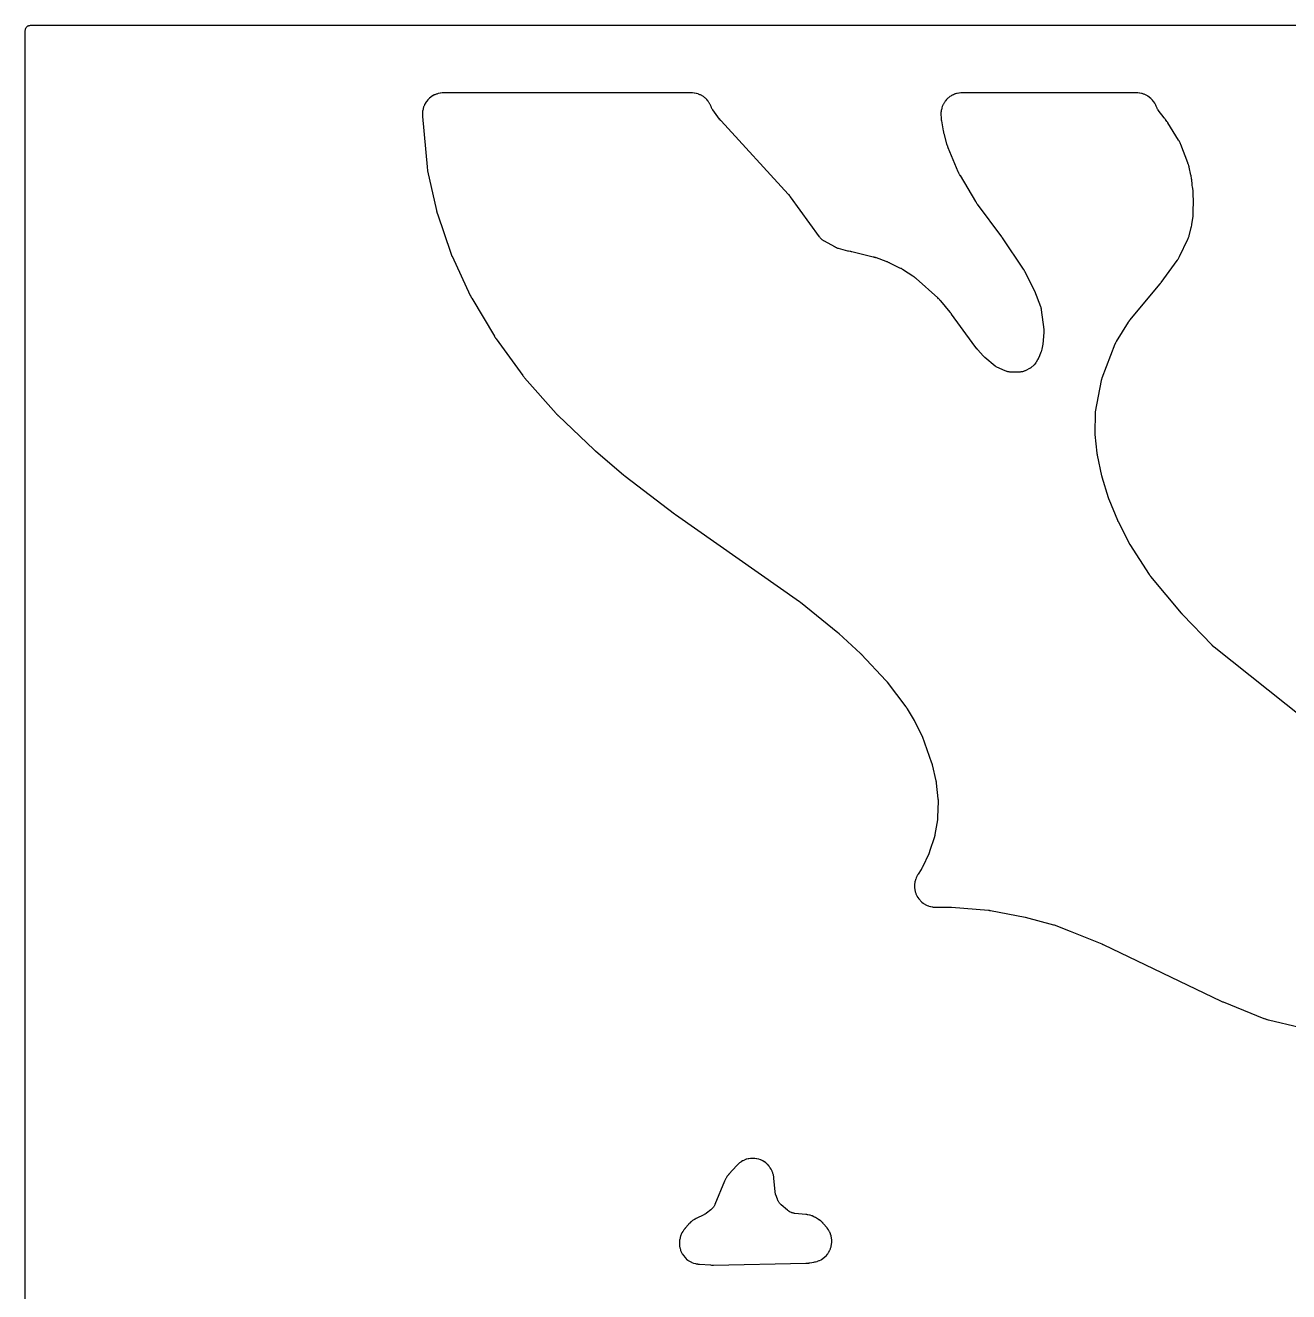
# Model space of a CAD drawing. Header units: millimetres. Extents: x 0 to 300, y 0 to 300.
# Drawn here: x -0.1 to 149.7, y 150 to 300.1 of the extents above; entities that cross this region are included whole.
import ezdxf

# ---------------------------------------------------------------- set-up
doc = ezdxf.new("R2010")
doc.units = ezdxf.units.MM
doc.layers.add('CUT', color=7, linetype='CONTINUOUS')

msp = doc.modelspace()

# ---------------------------------------------------------------- linework, layer by layer
at = {"layer": 'CUT'}
for points in [[(-0.0625, 1.4375), (-0.0625, 298.5625), (-0.0625, 299.4478), (-0.0589, 299.5212), (-0.0503, 299.5794), (-0.036, 299.6365), (-0.0162, 299.6918), (0.009, 299.745), (0.0392, 299.7954), (0.0743, 299.8427), (0.1137, 299.8863), (0.1573, 299.9257), (0.2046, 299.9608), (0.255, 299.991), (0.3082, 300.0162), (0.3635, 300.036), (0.4206, 300.0503), (0.4788, 300.0589), (0.5522, 300.0625), (1.4375, 300.0625), (298.5266, 300.0625)], [(157.9823, 212.7818), (140.8869, 226.382), (140.8751, 226.3915), (140.8477, 226.4141), (140.836, 226.4239), (140.8219, 226.4359), (140.8104, 226.4459), (140.7838, 226.4694), (140.7724, 226.4795), (140.7595, 226.4913), (140.7484, 226.5017), (140.7225, 226.526), (140.7116, 226.5366), (140.6983, 226.5496), (140.6875, 226.5603), (140.6625, 226.5855), (140.6519, 226.5964), (137.141, 230.2646), (137.1367, 230.2692), (137.1267, 230.2797), (137.1224, 230.2843), (137.1123, 230.2952), (137.1071, 230.3008), (137.095, 230.314), (137.0899, 230.3196), (137.084, 230.3262), (137.0789, 230.3319), (137.067, 230.3453), (137.062, 230.3511), (137.0594, 230.354), (137.0535, 230.3609), (137.0398, 230.377), (137.0339, 230.384), (133.3962, 234.743), (133.3874, 234.7538), (133.367, 234.7789), (133.3584, 234.7898), (133.348, 234.803), (133.3396, 234.8139), (133.3201, 234.8396), (133.3118, 234.8507), (133.3024, 234.8635), (133.2943, 234.8747), (133.2756, 234.901), (133.2677, 234.9123), (133.2581, 234.9262), (133.2503, 234.9377), (133.2324, 234.9646), (133.2248, 234.9761), (130.9259, 238.5438), (130.9198, 238.5533), (130.9058, 238.5756), (130.8999, 238.5853), (130.8927, 238.597), (130.8869, 238.6067), (130.8734, 238.6294), (130.8677, 238.6392), (130.8613, 238.6505), (130.8557, 238.6603), (130.8428, 238.6833), (130.8374, 238.6932), (130.8308, 238.7053), (130.8255, 238.7153), (130.8132, 238.7387), (130.808, 238.7487), (129.553, 241.2074), (129.5488, 241.2157), (129.5392, 241.2351), (129.5351, 241.2434), (129.5301, 241.2536), (129.5261, 241.262), (129.5169, 241.2816), (129.513, 241.29), (129.5085, 241.2997), (129.5047, 241.3082), (129.4958, 241.3279), (129.4921, 241.3364), (129.4876, 241.3468), (129.4839, 241.3554), (129.4755, 241.3753), (129.4719, 241.3839), (128.4492, 243.8759), (128.4453, 243.8856), (128.4363, 243.9084), (128.4325, 243.9181), (128.4279, 243.9301), (128.4242, 243.9399), (128.4157, 243.9628), (128.4122, 243.9726), (128.4081, 243.984), (128.4046, 243.9939), (128.3967, 244.017), (128.3933, 244.0269), (128.3893, 244.0391), (128.3861, 244.0491), (128.3787, 244.0724), (128.3755, 244.0824), (127.6368, 246.5026), (127.634, 246.5117), (127.6277, 246.5331), (127.6251, 246.5422), (127.6219, 246.5535), (127.6194, 246.5627), (127.6136, 246.5842), (127.6111, 246.5934), (127.6084, 246.604), (127.606, 246.6133), (127.6006, 246.6349), (127.5984, 246.6442), (127.5957, 246.6555), (127.5936, 246.6648), (127.5887, 246.6865), (127.5866, 246.6958), (127.0691, 249.107), (127.0665, 249.1193), (127.0607, 249.1481), (127.0584, 249.1604), (127.0556, 249.1755), (127.0534, 249.1879), (127.0484, 249.2168), (127.0464, 249.2292), (127.0441, 249.2435), (127.0423, 249.2559), (127.0381, 249.285), (127.0364, 249.2974), (127.0345, 249.3126), (127.033, 249.3251), (127.0297, 249.3543), (127.0283, 249.3668), (126.8065, 251.5853), (126.8053, 251.5977), (126.8028, 251.6265), (126.8018, 251.6389), (126.8008, 251.654), (126.7999, 251.6664), (126.7983, 251.6953), (126.7976, 251.7077), (126.797, 251.7219), (126.7965, 251.7343), (126.7956, 251.7633), (126.7953, 251.7757), (126.7951, 251.7908), (126.795, 251.8032), (126.7949, 251.8322), (126.7949, 251.8446), (126.8175, 253.9659), (126.8176, 253.9758), (126.818, 253.9912), (126.8189, 254.0166), (126.8206, 254.0507), (126.8226, 254.0809), (126.8246, 254.1049), (126.8259, 254.1186), (126.8264, 254.1236), (126.8298, 254.1532), (126.8385, 254.2188), (126.8446, 254.258), (126.8469, 254.2712), (126.8487, 254.281), (127.5496, 257.9839), (127.5515, 257.9938), (127.5546, 258.0092), (127.5601, 258.0345), (127.5679, 258.0683), (127.5753, 258.0982), (127.5817, 258.1219), (127.5854, 258.1353), (127.5868, 258.1403), (127.5956, 258.1693), (127.6162, 258.2335), (127.6293, 258.2716), (127.6341, 258.2844), (127.6377, 258.2939), (129.1758, 262.3001), (129.1797, 262.31), (129.1858, 262.3253), (129.1962, 262.3505), (129.2107, 262.384), (129.2241, 262.4135), (129.2352, 262.4367), (129.2416, 262.4499), (129.244, 262.4548), (129.2587, 262.4831), (129.2925, 262.5454), (129.3136, 262.5822), (129.321, 262.5945), (129.3265, 262.6036), (130.7518, 264.9003), (130.7601, 264.9135), (130.7798, 264.9441), (130.7884, 264.9571), (130.799, 264.9729), (130.8078, 264.9858), (130.8286, 265.0157), (130.8376, 265.0284), (130.848, 265.0429), (130.8573, 265.0555), (130.8791, 265.0846), (130.8885, 265.0971), (130.9002, 265.1121), (130.9098, 265.1243), (130.9326, 265.1527), (130.9425, 265.1648), (134.4717, 269.4056), (134.4774, 269.4126), (134.5169, 269.4615), (134.5229, 269.4691), (134.5711, 269.5308), (134.5769, 269.5383), (134.6142, 269.5877), (134.6202, 269.5959), (136.5058, 272.1812), (136.5139, 272.1926), (136.5657, 272.2671), (136.5735, 272.2786), (136.6035, 272.3241), (136.6184, 272.3478), (136.7111, 272.5036), (136.7248, 272.5279), (136.7505, 272.5759), (136.757, 272.5883), (136.7978, 272.6693), (136.804, 272.6818), (137.7716, 274.7158), (137.7776, 274.7289), (137.816, 274.8149), (137.8218, 274.8282), (137.8436, 274.8804), (137.8541, 274.9074), (137.9182, 275.0844), (137.9274, 275.1119), (137.9441, 275.166), (137.9482, 275.1799), (137.9737, 275.2705), (137.9775, 275.2845), (138.1866, 276.1006), (138.1905, 276.1167), (138.2143, 276.2217), (138.2178, 276.2379), (138.244, 276.3704), (138.247, 276.3867), (138.265, 276.4928), (138.2676, 276.5092), (138.3922, 277.3909), (138.3936, 277.4013), (138.4026, 277.4745), (138.4038, 277.4854), (138.4089, 277.5335), (138.4109, 277.5567), (138.4204, 277.7015), (138.4214, 277.7239), (138.4225, 277.7628), (138.4227, 277.7733), (138.4235, 277.8462), (138.4235, 277.858), (138.4187, 278.4011), (138.4549, 278.8208), (138.4559, 278.834), (138.4614, 278.9198), (138.4621, 278.9331), (138.4642, 278.9847), (138.4648, 279.0112), (138.4644, 279.1832), (138.4637, 279.2096), (138.4613, 279.2613), (138.4606, 279.2745), (138.4547, 279.3603), (138.4537, 279.3735), (138.4051, 279.909), (138.4015, 280.3149), (138.4012, 280.3281), (138.3985, 280.4137), (138.398, 280.4269), (138.3953, 280.4784), (138.3933, 280.5047), (138.3767, 280.6752), (138.3736, 280.7014), (138.3663, 280.7524), (138.3643, 280.7655), (138.3504, 280.85), (138.3481, 280.863), (138.2908, 281.1697), (138.2325, 281.8131), (138.2303, 281.8334), (138.2137, 281.9654), (138.2109, 281.9856), (138.1845, 282.1504), (138.1809, 282.1705), (138.1554, 282.3011), (138.1512, 282.3211), (137.9347, 283.259), (137.9295, 283.2795), (137.8939, 283.4122), (137.8881, 283.4326), (137.8376, 283.5974), (137.831, 283.6175), (137.7862, 283.7474), (137.7789, 283.7672), (136.9417, 285.9395), (136.9364, 285.9528), (136.9011, 286.0383), (136.8955, 286.0514), (136.873, 286.1023), (136.8609, 286.1281), (136.7783, 286.2936), (136.765, 286.3188), (136.7378, 286.3673), (136.7307, 286.3797), (136.6836, 286.4594), (136.6762, 286.4715), (135.3983, 288.52), (135.3878, 288.5362), (135.3181, 288.6404), (135.3071, 288.6562), (135.2155, 288.784), (135.204, 288.7995), (135.1278, 288.8989), (135.1158, 288.914), (135.0946, 288.9399), (135.0379, 289.021), (135.0298, 289.0323), (134.9764, 289.1049), (134.9681, 289.116), (134.2729, 290.0178), (134.2663, 290.0264), (134.263, 290.0308), (134.2337, 290.0722), (134.1958, 290.129), (134.1543, 290.1976), (134.1289, 290.2442), (134.0938, 290.316), (134.0614, 290.3904), (134.0547, 290.4063), (134.0155, 290.5014), (134.0095, 290.5153), (133.9858, 290.569), (133.9729, 290.5962), (133.8861, 290.7685), (133.8564, 290.8209), (133.7541, 290.9814), (133.7193, 291.0305), (133.6015, 291.18), (133.5619, 291.2254), (133.4297, 291.3623), (133.3858, 291.4035), (133.2406, 291.5265), (133.1927, 291.563), (133.0359, 291.6709), (132.9846, 291.7024), (132.8178, 291.794), (132.7636, 291.8203), (132.5885, 291.8947), (132.5319, 291.9154), (132.3502, 291.9718), (132.2918, 291.9868), (132.1054, 292.0247), (132.0458, 292.0338), (131.8538, 292.0531), (131.8238, 292.0554), (131.7651, 292.0583), (131.7501, 292.0589), (131.6522, 292.0614), (131.6372, 292.0615), (111.086, 292.0615), (111.0859, 292.0615), (111.0647, 292.0615), (111.0589, 292.0615), (111.0446, 292.0614), (110.9516, 292.0592), (110.9373, 292.0586), (110.8815, 292.056), (110.8529, 292.0539), (110.6704, 292.0365), (110.6138, 292.0283), (110.4361, 291.994), (110.3805, 291.9805), (110.3478, 291.9708), (110.3469, 291.9706), (110.3452, 291.9701), (110.207, 291.9294), (110.1529, 291.9107), (110.1105, 291.8936), (110.1072, 291.8924), (110.1032, 291.8907), (109.9851, 291.8433), (109.933, 291.8195), (109.8803, 291.7922), (109.8765, 291.7904), (109.8737, 291.7888), (109.7723, 291.7364), (109.7228, 291.7078), (109.6582, 291.6661), (109.6574, 291.6656), (109.657, 291.6654), (109.5707, 291.6098), (109.5242, 291.5765), (109.3821, 291.4645), (109.3389, 291.427), (109.2082, 291.3019), (109.1688, 291.2605), (109.0506, 291.1235), (109.0153, 291.0785), (108.9106, 290.9309), (108.8798, 290.8827), (108.7897, 290.7259), (108.7636, 290.675), (108.6888, 290.5102), (108.6677, 290.4571), (108.609, 290.286), (108.593, 290.231), (108.5508, 290.0551), (108.5402, 289.9989), (108.5149, 289.8198), (108.5097, 289.7628), (108.5015, 289.5796), (108.5009, 289.551), (108.5011, 289.4951), (108.5013, 289.4808), (108.5038, 289.3878), (108.5044, 289.3735), (108.5129, 289.2065), (108.5142, 289.1878), (108.5242, 289.0664), (108.526, 289.0477), (108.5433, 288.8958), (108.5457, 288.8772), (108.5633, 288.7567), (108.5663, 288.7382), (108.5678, 288.7295), (108.7729, 287.5757), (108.7754, 287.5624), (108.7927, 287.4763), (108.7955, 287.4631), (108.8197, 287.3556), (108.8228, 287.3425), (108.8439, 287.2573), (108.8473, 287.2442), (109.177, 286.0338), (109.1825, 286.0151), (109.2197, 285.8939), (109.2258, 285.8754), (109.2775, 285.725), (109.2841, 285.7066), (109.3292, 285.5881), (109.3364, 285.57), (110.5208, 282.7371), (110.5295, 282.7173), (110.5883, 282.5897), (110.5977, 282.5702), (110.6773, 282.4129), (110.6874, 282.3938), (110.7552, 282.2708), (110.766, 282.252), (112.6035, 279.1878), (112.6113, 279.1752), (112.663, 279.0937), (112.6711, 279.0812), (112.7385, 278.9805), (112.7469, 278.9683), (112.8025, 278.8894), (112.8112, 278.8774), (115.7037, 274.9859), (115.7125, 274.9739), (115.7215, 274.9615), (115.7245, 274.9574), (115.7319, 274.9472), (115.735, 274.9428), (115.7386, 274.9377), (115.7417, 274.9333), (115.7489, 274.923), (115.7516, 274.9191), (115.7574, 274.9108), (115.7656, 274.8988), (115.7691, 274.8935), (118.266, 271.175), (118.2734, 271.1637), (118.2908, 271.1371), (118.2981, 271.1256), (118.3069, 271.1115), (118.3141, 271.1), (118.3306, 271.0728), (118.3375, 271.0611), (118.3455, 271.0476), (118.3523, 271.0358), (118.3679, 271.0082), (118.3745, 270.9963), (118.3825, 270.9817), (118.389, 270.9697), (118.4038, 270.9416), (118.41, 270.9295), (119.587, 268.6139), (120.3014, 266.7539), (120.3062, 266.7411), (120.3126, 266.7238), (120.3298, 266.6721), (120.3558, 266.5851), (120.3665, 266.5465), (120.3753, 266.5073), (120.3934, 266.4182), (120.4026, 266.3645), (120.4037, 266.3565), (120.6921, 264.0227), (120.6935, 264.0113), (120.6952, 263.9958), (120.6991, 263.9499), (120.7036, 263.8732), (120.7049, 263.8393), (120.705, 263.8053), (120.7036, 263.7285), (120.7016, 263.6825), (120.7005, 263.6669), (120.6997, 263.6554), (120.5878, 262.2919), (120.4526, 261.6788), (120.385, 261.3857), (120.3821, 261.3735), (120.3816, 261.3718), (120.378, 261.3624), (120.3741, 261.3524), (120.3598, 261.3153), (120.1959, 260.8917), (119.9819, 260.4483), (119.9758, 260.436), (119.9704, 260.4252), (119.7871, 260.144), (119.7607, 260.1034), (119.7554, 260.0953), (119.7479, 260.0839), (119.7445, 260.0797), (119.547, 259.8425), (119.1494, 259.4759), (119.1057, 259.4509), (119.064, 259.4285), (118.4841, 259.1365), (118.4478, 259.1192), (118.3805, 259.089), (118.3057, 259.0593), (118.255, 259.0419), (118.1778, 259.019), (118.1258, 259.0061), (118.0469, 258.9903), (117.9939, 258.9821), (117.9139, 258.9734), (117.8403, 258.9687), (117.8001, 258.967), (116.9333, 258.9504), (116.8894, 258.9506), (116.809, 258.953), (116.7215, 258.9598), (116.6635, 258.9672), (116.5771, 258.9826), (116.5522, 258.9883), (116.5204, 258.9957), (116.4362, 259.0195), (116.3602, 259.0451), (116.3191, 259.06), (115.8241, 259.2538), (115.0412, 259.607), (115.0022, 259.635), (114.9636, 259.6643), (114.9513, 259.6741), (114.9421, 259.6816), (113.7249, 260.6835), (113.718, 260.6893), (113.7072, 260.6983), (113.6895, 260.7136), (113.6814, 260.7208), (113.6351, 260.763), (113.627, 260.7706), (113.6205, 260.7768), (113.6172, 260.78), (113.6098, 260.7874), (113.5965, 260.8008), (113.5393, 260.8609), (113.5153, 260.8872), (112.8711, 261.6204), (112.8669, 261.6252), (112.8573, 261.6363), (112.8532, 261.6411), (112.8439, 261.6519), (112.839, 261.6577), (112.8276, 261.6713), (112.8228, 261.6771), (112.8172, 261.6838), (112.8124, 261.6897), (112.8012, 261.7035), (112.7965, 261.7094), (112.7941, 261.7124), (112.7885, 261.7195), (112.7756, 261.736), (112.7701, 261.7432), (112.2118, 262.4728), (109.7731, 265.853), (109.7666, 265.8618), (109.7211, 265.9225), (109.714, 265.9318), (109.6558, 266.0064), (109.6486, 266.0154), (109.6014, 266.0735), (109.5936, 266.083), (108.4809, 267.398), (108.4673, 267.4136), (108.3769, 267.5132), (108.3628, 267.5282), (108.2452, 267.6492), (108.2305, 267.6638), (108.1336, 267.7569), (108.1184, 267.7709), (105.5782, 270.0467), (105.5691, 270.0547), (105.5097, 270.1058), (105.5005, 270.1135), (105.4642, 270.1435), (105.4453, 270.1585), (105.3206, 270.2534), (105.3011, 270.2676), (105.2625, 270.2946), (105.2525, 270.3014), (105.1874, 270.345), (105.1773, 270.3516), (104.0706, 271.0606), (104.0535, 271.0711), (103.9411, 271.138), (103.9236, 271.148), (103.7798, 271.227), (103.762, 271.2364), (103.6453, 271.2956), (103.6272, 271.3044), (102.7649, 271.7057), (102.5218, 271.8451), (102.51, 271.8517), (102.4327, 271.8937), (102.4207, 271.9001), (102.3737, 271.9243), (102.3493, 271.9361), (102.1895, 272.0095), (102.1647, 272.0203), (102.1157, 272.0401), (102.1031, 272.0451), (102.0208, 272.0763), (102.0081, 272.081), (100.8493, 272.4911), (100.8349, 272.496), (100.7409, 272.5266), (100.7264, 272.5311), (100.6075, 272.5665), (100.5929, 272.5707), (100.4974, 272.5965), (100.4827, 272.6003), (97.9372, 273.2199), (97.9304, 273.2215), (97.9164, 273.2248), (97.8248, 273.2447), (97.8107, 273.2476), (97.7553, 273.2583), (97.7269, 273.2631), (97.5439, 273.2894), (97.4865, 273.2948), (97.4644, 273.2958), (96.3745, 273.6027), (96.3618, 273.6063), (96.3448, 273.6114), (96.2948, 273.6278), (96.2123, 273.6577), (96.1761, 273.6718), (96.1406, 273.6874), (96.0609, 273.7244), (96.0138, 273.748), (95.9982, 273.7564), (95.9867, 273.7627), (94.6334, 274.517), (94.5912, 274.542), (94.5153, 274.5899), (94.4354, 274.6467), (94.3843, 274.6873), (94.3111, 274.7524), (94.2647, 274.7983), (94.199, 274.871), (94.1425, 274.9407), (94.1126, 274.9796), (90.6747, 279.7304), (90.6642, 279.7445), (90.5948, 279.8348), (90.5839, 279.8485), (90.4934, 279.9592), (90.4822, 279.9727), (90.4075, 280.0588), (90.3959, 280.0718), (82.4336, 288.7342), (82.425, 288.7437), (82.4052, 288.7659), (82.3968, 288.7755), (82.3865, 288.7872), (82.3782, 288.7969), (82.359, 288.8197), (82.3509, 288.8295), (82.3416, 288.8409), (82.3335, 288.8508), (82.315, 288.8741), (82.3071, 288.8842), (82.2976, 288.8965), (82.2898, 288.9067), (82.2719, 288.9305), (82.2643, 288.9408), (81.4616, 290.0422), (81.455, 290.0514), (81.4462, 290.0638), (81.4211, 290.1011), (81.3927, 290.1457), (81.3536, 290.2133), (81.3155, 290.2865), (81.2853, 290.3503), (81.2701, 290.386), (81.2609, 290.4086), (81.2341, 290.4766), (81.2227, 290.5036), (81.1459, 290.6738), (81.1195, 290.7255), (81.0302, 290.8811), (80.9994, 290.9294), (80.8948, 291.0771), (80.8595, 291.1222), (80.7413, 291.2593), (80.7019, 291.3009), (80.5711, 291.4261), (80.5279, 291.4637), (80.3858, 291.5758), (80.3392, 291.6091), (80.1871, 291.7073), (80.1376, 291.736), (79.9768, 291.8191), (79.9247, 291.843), (79.7567, 291.9104), (79.7026, 291.9292), (79.529, 291.9804), (79.4733, 291.9939), (79.2956, 292.0283), (79.2389, 292.0364), (79.0562, 292.0539), (79.0276, 292.056), (78.9718, 292.0586), (78.9575, 292.0592), (78.8644, 292.0614), (78.8501, 292.0615), (49.5837, 292.0615), (49.5691, 292.0614), (49.4739, 292.059), (49.4593, 292.0585), (49.4021, 292.0557), (49.3729, 292.0536), (49.1861, 292.0353), (49.1282, 292.0267), (48.9465, 291.9908), (48.8897, 291.9766), (48.7124, 291.9232), (48.6572, 291.9035), (48.486, 291.833), (48.433, 291.8081), (48.2695, 291.7213), (48.2192, 291.6913), (48.0649, 291.5889), (48.0178, 291.5542), (47.8742, 291.4373), (47.8307, 291.3981), (47.6992, 291.2678), (47.6597, 291.2245), (47.5415, 291.082), (47.5064, 291.0351), (47.4027, 290.8817), (47.3723, 290.8316), (47.2841, 290.6688), (47.2587, 290.6161), (47.1868, 290.4455), (47.1667, 290.3904), (47.1118, 290.2136), (47.0971, 290.1569), (47.0597, 289.9756), (47.0506, 289.9177), (47.031, 289.7336), (47.0277, 289.6752), (47.0261, 289.4874), (47.0266, 289.4582), (47.0289, 289.401), (47.0296, 289.3864), (47.0358, 289.2914), (47.0369, 289.2768), (47.571, 283.3065), (47.573, 283.2876), (47.5879, 283.1646), (47.5905, 283.1458), (47.6142, 282.9921), (47.6174, 282.9734), (47.6401, 282.8516), (47.6439, 282.8329), (48.6781, 278.1261), (48.682, 278.1095), (48.7088, 278.0021), (48.7132, 277.9856), (48.7507, 277.8518), (48.7555, 277.8355), (48.7884, 277.7297), (48.7937, 277.7135), (50.3815, 273.0762), (50.3868, 273.0611), (50.4231, 272.9636), (50.4289, 272.9487), (50.4777, 272.8276), (50.4839, 272.8129), (50.5254, 272.7175), (50.5319, 272.7029), (52.6981, 268.0605), (52.7046, 268.047), (52.748, 267.9598), (52.7548, 267.9464), (52.812, 267.8384), (52.8192, 267.8252), (52.8669, 267.7403), (52.8744, 267.7273), (55.5571, 263.2159), (55.5644, 263.2041), (55.6123, 263.1275), (55.6198, 263.1158), (55.6823, 263.0211), (55.69, 263.0096), (55.7415, 262.9354), (55.7495, 262.924), (58.9145, 258.5754), (58.923, 258.5641), (58.9786, 258.4913), (58.9873, 258.4802), (59.0593, 258.3905), (59.0683, 258.3796), (59.1273, 258.3095), (59.1365, 258.2988), (62.8728, 254.0657), (62.8816, 254.0559), (62.9395, 253.9932), (62.9485, 253.9837), (63.0228, 253.9065), (63.032, 253.8972), (63.0926, 253.837), (63.102, 253.8279), (67.3749, 249.7657), (67.3805, 249.7604), (67.4199, 249.7239), (67.426, 249.7183), (67.4758, 249.6735), (67.4818, 249.6681), (67.5216, 249.6332), (67.5282, 249.6275), (70.8946, 246.7605), (70.9006, 246.7555), (70.9424, 246.7209), (70.9489, 246.7156), (71.0016, 246.6731), (71.008, 246.668), (71.0501, 246.635), (71.057, 246.6296), (76.9188, 242.1719), (76.9231, 242.1686), (76.9537, 242.1458), (76.9584, 242.1423), (76.9968, 242.1143), (77.0015, 242.1109), (77.032, 242.089), (77.037, 242.0855), (91.7278, 231.788), (91.733, 231.7844), (91.745, 231.7758), (91.7502, 231.7721), (91.7625, 231.7632), (91.7688, 231.7586), (91.7834, 231.7479), (91.7897, 231.7432), (91.7969, 231.7378), (91.8031, 231.7331), (91.8176, 231.7221), (91.8238, 231.7173), (91.8269, 231.7149), (91.8342, 231.7092), (91.8511, 231.6958), (91.8583, 231.69), (96.2711, 228.1168), (96.2759, 228.1129), (96.287, 228.1037), (96.2918, 228.0998), (96.3031, 228.0904), (96.3089, 228.0855), (96.3224, 228.0741), (96.3281, 228.0692), (96.3347, 228.0635), (96.3405, 228.0585), (96.3538, 228.0468), (96.3595, 228.0418), (96.3624, 228.0392), (96.369, 228.0332), (96.3845, 228.0191), (96.3912, 228.0131), (98.9731, 225.6173), (98.9777, 225.613), (98.9883, 225.603), (98.9929, 225.5987), (99.0036, 225.5884), (99.0092, 225.5831), (99.022, 225.5706), (99.0275, 225.5652), (99.0339, 225.559), (99.0393, 225.5535), (99.052, 225.5408), (99.0574, 225.5353), (99.0602, 225.5325), (99.0665, 225.526), (99.0812, 225.5106), (99.0875, 225.504), (101.9729, 222.4337), (101.9812, 222.4247), (102.0006, 222.4035), (102.0089, 222.3944), (102.0188, 222.3832), (102.0268, 222.374), (102.0455, 222.3524), (102.0535, 222.3431), (102.0626, 222.3323), (102.0704, 222.3229), (102.0886, 222.3007), (102.0963, 222.2912), (102.1056, 222.2795), (102.1132, 222.2698), (102.1307, 222.2472), (102.1381, 222.2374), (104.3564, 219.2905), (104.3636, 219.2808), (104.3801, 219.2582), (104.3872, 219.2485), (104.3957, 219.2365), (104.4026, 219.2267), (104.4185, 219.2037), (104.4253, 219.1938), (104.433, 219.1823), (104.4396, 219.1723), (104.4549, 219.1489), (104.4614, 219.1388), (104.4693, 219.1264), (104.4756, 219.1162), (104.4903, 219.0923), (104.4965, 219.0821), (105.337, 217.6753), (105.3405, 217.6694), (105.3486, 217.6556), (105.352, 217.6497), (105.3603, 217.6355), (105.3644, 217.6281), (105.3741, 217.611), (105.3782, 217.6037), (105.3829, 217.5951), (105.387, 217.5877), (105.3963, 217.5704), (105.4003, 217.5629), (105.4024, 217.559), (105.407, 217.5501), (105.4176, 217.5295), (105.4221, 217.5206), (106.1515, 216.0618), (106.1573, 216.05), (106.1706, 216.0225), (106.1762, 216.0106), (106.1828, 215.9965), (106.1881, 215.9847), (106.2004, 215.9572), (106.2056, 215.9453), (106.2115, 215.9316), (106.2166, 215.9196), (106.2281, 215.8916), (106.233, 215.8795), (106.2388, 215.8648), (106.2435, 215.8527), (106.2543, 215.8244), (106.2588, 215.8122), (107.3929, 212.6862), (107.3975, 212.6733), (107.4079, 212.6433), (107.4122, 212.6303), (107.4174, 212.6145), (107.4216, 212.6015), (107.4311, 212.5712), (107.435, 212.5581), (107.4395, 212.5431), (107.4432, 212.53), (107.4518, 212.4993), (107.4554, 212.4862), (107.4596, 212.4701), (107.463, 212.4569), (107.4706, 212.426), (107.4738, 212.4127), (107.9051, 210.5436), (107.9081, 210.5302), (107.9148, 210.4989), (107.9176, 210.4854), (107.9208, 210.469), (107.9234, 210.4556), (107.9292, 210.4241), (107.9316, 210.4106), (107.9342, 210.395), (107.9363, 210.3815), (107.9411, 210.3498), (107.9431, 210.3363), (107.9453, 210.3197), (107.9471, 210.3061), (107.9509, 210.2743), (107.9525, 210.2607), (108.1489, 208.3944), (108.1503, 208.3796), (108.1534, 208.3452), (108.1545, 208.3304), (108.1558, 208.3124), (108.1568, 208.2976), (108.1587, 208.2631), (108.1594, 208.2483), (108.1601, 208.2313), (108.1605, 208.2165), (108.1613, 208.182), (108.1615, 208.1672), (108.1616, 208.1491), (108.1616, 208.1343), (108.1612, 208.0998), (108.161, 208.0849), (108.1115, 206.2399), (108.1109, 206.2244), (108.1094, 206.1883), (108.1085, 206.1728), (108.1074, 206.1539), (108.1063, 206.1385), (108.1035, 206.1025), (108.1021, 206.087), (108.1004, 206.0693), (108.0988, 206.0539), (108.0947, 206.018), (108.0929, 206.0026), (108.0904, 205.9839), (108.0883, 205.9686), (108.083, 205.9328), (108.0806, 205.9175), (107.7897, 204.1654), (107.7886, 204.1586), (107.7858, 204.1429), (107.7853, 204.14), (107.7793, 204.1095), (107.7664, 204.0486), (107.7616, 204.0277), (107.754, 203.999), (107.7325, 203.9234), (107.7227, 203.8911), (107.1602, 202.1626), (107.1557, 202.1492), (107.145, 202.1179), (107.1403, 202.1045), (107.1345, 202.0885), (107.1297, 202.0754), (107.1181, 202.0448), (107.113, 202.0317), (107.1071, 202.0167), (107.1018, 202.0036), (107.0892, 201.9733), (107.0837, 201.9603), (107.0769, 201.9446), (107.0712, 201.9317), (107.0577, 201.9018), (107.0518, 201.889), (106.2985, 200.2883), (106.2924, 200.2754), (106.2777, 200.2456), (106.2714, 200.2329), (106.2635, 200.2174), (106.2569, 200.2047), (106.2413, 200.1754), (106.2346, 200.1628), (106.2267, 200.1485), (106.2197, 200.1361), (106.2032, 200.1072), (106.1961, 200.0949), (106.1872, 200.08), (106.1799, 200.0678), (106.1625, 200.0395), (106.1549, 200.0274), (105.791, 199.4552), (105.7833, 199.4428), (105.7342, 199.3612), (105.7268, 199.3485), (105.6985, 199.2988), (105.6846, 199.273), (105.5998, 199.1054), (105.5759, 199.0519), (105.5087, 198.8793), (105.4901, 198.8237), (105.4401, 198.6453), (105.4271, 198.5882), (105.3947, 198.4058), (105.3873, 198.3477), (105.3729, 198.163), (105.3712, 198.1044), (105.3748, 197.9192), (105.3788, 197.8607), (105.4005, 197.6767), (105.4102, 197.619), (105.4498, 197.438), (105.4651, 197.3814), (105.5221, 197.2051), (105.5428, 197.1503), (105.6168, 196.9805), (105.6428, 196.928), (105.7329, 196.7661), (105.7639, 196.7164), (105.8694, 196.5641), (105.9051, 196.5176), (106.0249, 196.3764), (106.065, 196.3336), (106.1981, 196.2047), (106.2421, 196.1661), (106.3871, 196.0508), (106.4347, 196.0166), (106.5902, 195.916), (106.6409, 195.8866), (106.8056, 195.8016), (106.8589, 195.7774), (107.031, 195.7089), (107.0865, 195.6899), (107.2645, 195.6385), (107.3215, 195.6251), (107.5036, 195.5913), (107.5617, 195.5834), (107.7488, 195.5674), (107.7781, 195.5656), (107.8353, 195.5635), (107.8499, 195.5632), (107.9452, 195.562), (107.9598, 195.562), (109.5335, 195.5811), (109.5444, 195.5812), (109.5697, 195.5812), (109.5806, 195.5811), (109.5938, 195.581), (109.6047, 195.5808), (109.63, 195.5802), (109.6409, 195.5798), (109.6533, 195.5794), (109.6642, 195.5789), (109.6895, 195.5777), (109.7003, 195.5771), (109.7135, 195.5763), (109.7244, 195.5756), (109.7496, 195.5738), (109.7605, 195.5729), (114.1488, 195.202), (114.1602, 195.2009), (114.1867, 195.1984), (114.1981, 195.1972), (114.212, 195.1956), (114.2234, 195.1943), (114.2499, 195.1911), (114.2612, 195.1896), (114.2742, 195.1878), (114.2856, 195.1862), (114.312, 195.1823), (114.3233, 195.1805), (114.3371, 195.1783), (114.3483, 195.1764), (114.3746, 195.1718), (114.3859, 195.1697), (118.4905, 194.3972), (121.8672, 193.4757), (121.8795, 193.4723), (121.908, 193.4641), (121.9202, 193.4604), (121.9315, 193.457), (121.9374, 193.4548), (121.9465, 193.4513), (123.8387, 192.7055), (127.5781, 191.2139), (127.5839, 191.2116), (127.5972, 191.2062), (127.6029, 191.2039), (127.6166, 191.1982), (127.6236, 191.1952), (127.6399, 191.1883), (127.6469, 191.1853), (127.6549, 191.1818), (127.6619, 191.1788), (127.6782, 191.1715), (127.6851, 191.1684), (127.6886, 191.1668), (127.6968, 191.163), (127.7158, 191.1541), (127.724, 191.1503), (141.7383, 184.4301), (141.7465, 184.4262), (141.8041, 184.3996), (141.8131, 184.3956), (141.8854, 184.3636), (141.8943, 184.3598), (141.9518, 184.3355), (141.9613, 184.3316), (146.8005, 182.3844), (146.821, 182.3766), (146.955, 182.3283), (146.9757, 182.3213), (147.1459, 182.2669), (147.1669, 182.2606), (147.304, 182.2222), (147.3252, 182.2167), (151.0284, 181.3246)]]:
    msp.add_lwpolyline(points, dxfattribs=at)
msp.add_lwpolyline([(77.552, 155.1873), (77.5664, 155.1286), (77.6213, 154.9458), (77.6415, 154.8889), (77.7144, 154.7126), (77.7403, 154.658), (77.8306, 154.4898), (77.8618, 154.4381), (77.9685, 154.2799), (78.0047, 154.2316), (78.1268, 154.0849), (78.1677, 154.0405), (78.304, 153.9068), (78.3491, 153.8667), (78.4981, 153.7474), (78.547, 153.7121), (78.7072, 153.6083), (78.7595, 153.5781), (78.9293, 153.491), (78.9844, 153.4661), (79.1621, 153.3965), (79.2193, 153.3774), (79.4032, 153.326), (79.462, 153.3126), (79.6527, 153.2795), (79.6826, 153.2751), (79.7411, 153.2679), (79.7561, 153.2663), (79.8538, 153.2568), (79.8688, 153.2556), (81.1842, 153.1616), (81.1978, 153.1608), (81.2863, 153.1565), (81.2999, 153.156), (81.4111, 153.1531), (81.4247, 153.1529), (81.5133, 153.1526), (81.5269, 153.1527), (92.4726, 153.3665), (92.4833, 153.3668), (92.5578, 153.3696), (92.5689, 153.3701), (92.6178, 153.3729), (92.6413, 153.3746), (92.7876, 153.3886), (92.8101, 153.3912), (92.8491, 153.3964), (92.8597, 153.3979), (92.9327, 153.409), (92.9444, 153.4109), (93.4303, 153.4946), (93.4453, 153.4974), (93.5412, 153.5164), (93.5559, 153.5195), (93.6132, 153.5324), (93.6425, 153.5397), (93.8283, 153.5914), (93.8855, 153.6104), (94.0628, 153.6795), (94.1177, 153.7042), (94.2872, 153.7907), (94.3394, 153.8207), (94.4994, 153.9237), (94.5483, 153.9588), (94.6971, 154.0774), (94.7423, 154.1172), (94.8785, 154.2501), (94.9194, 154.2943), (95.0416, 154.4401), (95.0779, 154.4882), (95.1849, 154.6455), (95.2162, 154.697), (95.3069, 154.8643), (95.3329, 154.9186), (95.4063, 155.0941), (95.4267, 155.1507), (95.4822, 155.3328), (95.4969, 155.3912), (95.5338, 155.5778), (95.5426, 155.6374), (95.5606, 155.8268), (95.5633, 155.887), (95.5624, 156.0773), (95.559, 156.1374), (95.539, 156.3266), (95.5296, 156.3861), (95.4907, 156.5724), (95.4755, 156.6306), (95.4181, 156.812), (95.3971, 156.8685), (95.3218, 157.0432), (95.2952, 157.0973), (95.2028, 157.2636), (95.171, 157.3147), (95.0608, 157.4731), (95.043, 157.4974), (95.0071, 157.5439), (94.9978, 157.5557), (94.936, 157.6316), (94.9264, 157.6432), (94.6055, 158.0182), (94.5946, 158.0306), (94.5225, 158.1102), (94.5113, 158.1223), (94.4667, 158.1689), (94.4433, 158.1922), (94.2888, 158.3369), (94.2382, 158.3793), (94.0687, 158.5062), (94.0417, 158.5253), (93.9881, 158.561), (93.9742, 158.57), (93.8833, 158.627), (93.8691, 158.6356), (93.6357, 158.7731), (93.6216, 158.7812), (93.529, 158.8324), (93.5146, 158.8401), (93.4582, 158.8694), (93.4289, 158.8836), (93.2387, 158.9694), (93.178, 158.993), (92.9823, 159.0568), (92.9194, 159.0736), (92.7152, 159.1164), (92.6832, 159.1222), (92.6203, 159.1319), (92.6042, 159.1342), (92.4992, 159.1474), (92.483, 159.1492), (91.1841, 159.2772), (91.1391, 159.2827), (91.0568, 159.2951), (90.9678, 159.313), (90.9093, 159.3279), (90.8226, 159.3548), (90.7658, 159.3755), (90.6822, 159.411), (90.6279, 159.4373), (90.5483, 159.481), (90.4968, 159.5127), (90.4221, 159.5642), (90.356, 159.6147), (90.3207, 159.6432), (89.5764, 160.2748), (89.5414, 160.3062), (89.4788, 160.3652), (89.4139, 160.4331), (89.3731, 160.4805), (89.3157, 160.5548), (89.2801, 160.6062), (89.2307, 160.6861), (89.2006, 160.7409), (89.1598, 160.8255), (89.1265, 160.9048), (89.1095, 160.9486), (88.9213, 161.4725), (88.9181, 161.4816), (88.9131, 161.4958), (88.9053, 161.5194), (88.8953, 161.5512), (88.8868, 161.5796), (88.8857, 161.5836), (88.873, 161.6341), (88.8579, 161.7034), (88.8459, 161.7696), (88.8392, 161.8168), (88.8345, 161.856), (88.8333, 161.8687), (88.8324, 161.8784), (88.6984, 163.4272), (88.6971, 163.4408), (88.6874, 163.5288), (88.6858, 163.5423), (88.6788, 163.5951), (88.6746, 163.622), (88.6438, 163.7939), (88.6318, 163.8471), (88.5862, 164.0132), (88.5694, 164.0651), (88.5081, 164.2286), (88.4979, 164.2539), (88.4936, 164.264), (88.4818, 164.2898), (88.4017, 164.4551), (88.3887, 164.4803), (88.3801, 164.4961), (88.3655, 164.5215), (88.2677, 164.682), (88.2347, 164.7305), (88.1233, 164.8786), (88.0858, 164.9236), (87.9604, 165.0602), (87.9187, 165.1013), (87.7806, 165.225), (87.7351, 165.2619), (87.5856, 165.3714), (87.5366, 165.4037), (87.3772, 165.4982), (87.3253, 165.5255), (87.1574, 165.604), (87.1031, 165.6261), (86.9283, 165.6878), (86.8722, 165.7046), (86.6922, 165.7489), (86.6346, 165.7601), (86.4512, 165.7866), (86.3929, 165.7922), (86.2077, 165.8007), (86.1491, 165.8005), (85.964, 165.7909), (85.9057, 165.785), (85.7224, 165.7574), (85.6649, 165.7458), (85.4852, 165.7005), (85.4291, 165.6833), (85.2547, 165.6207), (85.2006, 165.5981), (85.0331, 165.5187), (84.9814, 165.491), (84.8225, 165.3957), (84.7738, 165.3631), (84.6249, 165.2526), (84.5796, 165.2154), (84.4404, 165.0893), (84.4191, 165.0691), (84.3786, 165.0286), (84.3684, 165.0181), (84.3026, 164.9491), (84.2926, 164.9384), (83.3575, 163.908), (83.3489, 163.8983), (83.2937, 163.8347), (83.2853, 163.8249), (83.2529, 163.7859), (83.2367, 163.7656), (83.1361, 163.6333), (83.1065, 163.5908), (83.0188, 163.4522), (82.993, 163.4072), (82.9166, 163.2596), (82.9052, 163.2363), (82.8838, 163.1903), (82.8785, 163.1785), (82.8447, 163.1013), (82.8396, 163.0894), (81.7093, 160.349), (81.6903, 160.306), (81.6533, 160.2282), (81.6086, 160.1455), (81.576, 160.0921), (81.5229, 160.0145), (81.4849, 159.9647), (81.424, 159.8931), (81.381, 159.8476), (81.313, 159.7828), (81.2476, 159.7267), (81.2111, 159.697), (80.6958, 159.2995), (80.6865, 159.2925), (80.674, 159.2831), (80.6362, 159.2562), (80.572, 159.213), (80.5433, 159.1945), (80.5139, 159.1771), (80.4466, 159.1389), (80.4056, 159.1171), (80.3916, 159.1101), (80.3812, 159.105), (79.4694, 158.6637), (79.4558, 158.6569), (79.3681, 158.6117), (79.3547, 158.6046), (79.3028, 158.5761), (79.2766, 158.5609), (79.111, 158.4589), (79.061, 158.4246), (78.9087, 158.308), (78.8625, 158.2688), (78.7208, 158.1357), (78.6992, 158.1143), (78.6581, 158.0716), (78.6477, 158.0606), (78.5812, 157.9878), (78.5711, 157.9765), (78.1701, 157.515), (78.1603, 157.5035), (78.0978, 157.4278), (78.0883, 157.416), (78.0519, 157.3696), (78.0339, 157.3454), (77.9223, 157.1872), (77.8899, 157.1362), (77.7948, 156.9676), (77.7806, 156.941), (77.7542, 156.8882), (77.7476, 156.8746), (77.7163, 156.8079), (77.7042, 156.7802), (77.6763, 156.712), (77.6707, 156.6979), (77.6498, 156.6428), (77.6398, 156.6143), (77.5803, 156.4302), (77.5646, 156.3719), (77.5245, 156.1853), (77.5147, 156.1257), (77.4935, 155.936), (77.4899, 155.8757), (77.4878, 155.6849), (77.4902, 155.6246), (77.5074, 155.4345), (77.5158, 155.3747)], close=True, dxfattribs=at)

doc.saveas('drawing.dxf')
